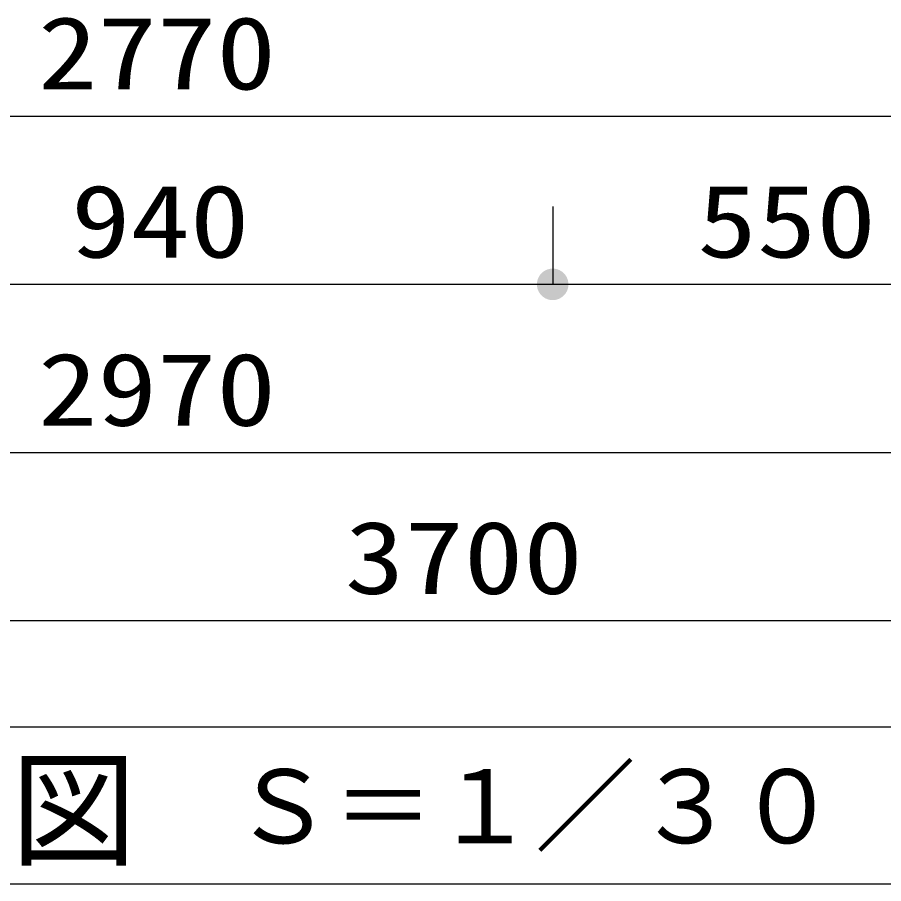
# Model space of a CAD drawing. Units: millimetres, scale not verified. Extents: x -8910 to 8910, y -6308 to 6308.
# Drawn here: x -5011 to -3981, y -4788 to -3758 of the extents above; entities that cross this region are included whole.
import ezdxf
from ezdxf.enums import TextEntityAlignment as Align

# ---------------------------------------------------------------- set-up
doc = ezdxf.new("R2010")
doc.units = ezdxf.units.MM
doc.header["$LTSCALE"] = 30
doc.layers.add('0-1_空気管', color=3, linetype='Continuous', lineweight=25)
doc.layers.add('1-2_00クル-フ-6寸法', color=132, linetype='Continuous', lineweight=25)
doc.styles.add('ＭＳ ゴシック', font='')
doc.styles.get('ＭＳ ゴシック').set_extended_font_data('MS Gothic')

msp = doc.modelspace()

# ---------------------------------------------------------------- linework, layer by layer
at = {"layer": '0-1_空気管'}
msp.add_lwpolyline([(-3820.96, -4602.13), (-5850.29, -4602.13), (-5850.29, -4788.44), (-3820.96, -4788.44)], close=True, dxfattribs=at)
at = {"layer": '1-2_00クル-フ-6寸法', "color": 4}
for p, q in [((-6234.23, -3875.7), (-3464.19, -3875.7)), ((-4374.21, -3983.25), (-4374.21, -4075.7)), ((-4374.21, -3983.25), (-4374.21, -4075.7)), ((-4374.21, -4075.7), (-5314.21, -4075.7)), ((-3824.21, -4075.7), (-4374.21, -4075.7)), ((-6334.23, -4275.7), (-3364.19, -4275.7)), ((-2634.21, -4475.7), (-6334.23, -4475.7))]:
    msp.add_line(p, q, dxfattribs=at)
at = {"layer": '1-2_00クル-フ-6寸法'}
for points in [[(-4374.21, -4075.7), (-4384.26, -4059.87), (-4382.2, -4058.73)], [(-4374.21, -4075.7), (-4384.26, -4059.87), (-4382.2, -4058.73)], [(-4374.21, -4075.7), (-4382.2, -4058.73), (-4380.01, -4057.87)], [(-4374.21, -4075.7), (-4382.2, -4058.73), (-4380.01, -4057.87)], [(-4374.21, -4075.7), (-4380.01, -4057.87), (-4377.73, -4057.28)], [(-4374.21, -4075.7), (-4380.01, -4057.87), (-4377.73, -4057.28)], [(-4374.21, -4075.7), (-4377.73, -4057.28), (-4375.39, -4056.98)], [(-4374.21, -4075.7), (-4377.73, -4057.28), (-4375.39, -4056.98)], [(-4374.21, -4075.7), (-4375.39, -4056.98), (-4373.03, -4056.98)], [(-4374.21, -4075.7), (-4375.39, -4056.98), (-4373.03, -4056.98)], [(-4374.21, -4075.7), (-4373.03, -4056.98), (-4370.7, -4057.28)], [(-4374.21, -4075.7), (-4373.03, -4056.98), (-4370.7, -4057.28)], [(-4374.21, -4075.7), (-4370.7, -4057.28), (-4368.42, -4057.87)], [(-4374.21, -4075.7), (-4370.7, -4057.28), (-4368.42, -4057.87)], [(-4374.21, -4075.7), (-4368.42, -4057.87), (-4366.23, -4058.73)], [(-4374.21, -4075.7), (-4368.42, -4057.87), (-4366.23, -4058.73)], [(-4374.21, -4075.7), (-4366.23, -4058.73), (-4364.17, -4059.87)], [(-4374.21, -4075.7), (-4366.23, -4058.73), (-4364.17, -4059.87)], [(-4374.21, -4075.7), (-4392.37, -4071.03), (-4391.65, -4068.8)], [(-4374.21, -4075.7), (-4392.37, -4071.03), (-4391.65, -4068.8)], [(-4374.21, -4075.7), (-4391.65, -4068.8), (-4390.64, -4066.66)], [(-4374.21, -4075.7), (-4391.65, -4068.8), (-4390.64, -4066.66)], [(-4374.21, -4075.7), (-4390.64, -4066.66), (-4389.38, -4064.68)], [(-4374.21, -4075.7), (-4390.64, -4066.66), (-4389.38, -4064.68)], [(-4374.21, -4075.7), (-4389.38, -4064.68), (-4387.88, -4062.86)], [(-4374.21, -4075.7), (-4389.38, -4064.68), (-4387.88, -4062.86)], [(-4374.21, -4075.7), (-4387.88, -4062.86), (-4386.16, -4061.25)], [(-4374.21, -4075.7), (-4387.88, -4062.86), (-4386.16, -4061.25)], [(-4374.21, -4075.7), (-4386.16, -4061.25), (-4384.26, -4059.87)], [(-4374.21, -4075.7), (-4386.16, -4061.25), (-4384.26, -4059.87)], [(-4374.21, -4075.7), (-4364.17, -4059.87), (-4362.26, -4061.25)], [(-4374.21, -4075.7), (-4364.17, -4059.87), (-4362.26, -4061.25)], [(-4374.21, -4075.7), (-4362.26, -4061.25), (-4360.54, -4062.86)], [(-4374.21, -4075.7), (-4362.26, -4061.25), (-4360.54, -4062.86)], [(-4374.21, -4075.7), (-4360.54, -4062.86), (-4359.04, -4064.68)], [(-4374.21, -4075.7), (-4360.54, -4062.86), (-4359.04, -4064.68)], [(-4374.21, -4075.7), (-4359.04, -4064.68), (-4357.78, -4066.66)], [(-4374.21, -4075.7), (-4359.04, -4064.68), (-4357.78, -4066.66)], [(-4374.21, -4075.7), (-4357.78, -4066.66), (-4356.78, -4068.8)], [(-4374.21, -4075.7), (-4357.78, -4066.66), (-4356.78, -4068.8)], [(-4374.21, -4075.7), (-4356.78, -4068.8), (-4356.05, -4071.03)], [(-4374.21, -4075.7), (-4356.78, -4068.8), (-4356.05, -4071.03)], [(-4374.21, -4075.7), (-4392.96, -4075.7), (-4392.81, -4073.35)], [(-4374.21, -4075.7), (-4392.96, -4075.7), (-4392.81, -4073.35)], [(-4374.21, -4075.7), (-4392.81, -4078.05), (-4392.96, -4075.7)], [(-4374.21, -4075.7), (-4392.81, -4078.05), (-4392.96, -4075.7)], [(-4374.21, -4075.7), (-4392.81, -4073.35), (-4392.37, -4071.03)], [(-4374.21, -4075.7), (-4392.81, -4073.35), (-4392.37, -4071.03)], [(-4374.21, -4075.7), (-4392.37, -4080.36), (-4392.81, -4078.05)], [(-4374.21, -4075.7), (-4392.37, -4080.36), (-4392.81, -4078.05)], [(-4374.21, -4075.7), (-4391.65, -4082.6), (-4392.37, -4080.36)], [(-4374.21, -4075.7), (-4391.65, -4082.6), (-4392.37, -4080.36)], [(-4374.21, -4075.7), (-4390.64, -4084.73), (-4391.65, -4082.6)], [(-4374.21, -4075.7), (-4390.64, -4084.73), (-4391.65, -4082.6)], [(-4374.21, -4075.7), (-4389.38, -4086.72), (-4390.64, -4084.73)], [(-4374.21, -4075.7), (-4389.38, -4086.72), (-4390.64, -4084.73)], [(-4374.21, -4075.7), (-4387.88, -4088.53), (-4389.38, -4086.72)], [(-4374.21, -4075.7), (-4387.88, -4088.53), (-4389.38, -4086.72)], [(-4374.21, -4075.7), (-4386.16, -4090.14), (-4387.88, -4088.53)], [(-4374.21, -4075.7), (-4386.16, -4090.14), (-4387.88, -4088.53)], [(-4374.21, -4075.7), (-4384.26, -4091.53), (-4386.16, -4090.14)], [(-4374.21, -4075.7), (-4384.26, -4091.53), (-4386.16, -4090.14)], [(-4374.21, -4075.7), (-4382.2, -4092.66), (-4384.26, -4091.53)], [(-4374.21, -4075.7), (-4382.2, -4092.66), (-4384.26, -4091.53)], [(-4374.21, -4075.7), (-4380.01, -4093.53), (-4382.2, -4092.66)], [(-4374.21, -4075.7), (-4380.01, -4093.53), (-4382.2, -4092.66)], [(-4374.21, -4075.7), (-4377.73, -4094.12), (-4380.01, -4093.53)], [(-4374.21, -4075.7), (-4377.73, -4094.12), (-4380.01, -4093.53)], [(-4374.21, -4075.7), (-4375.39, -4094.41), (-4377.73, -4094.12)], [(-4374.21, -4075.7), (-4375.39, -4094.41), (-4377.73, -4094.12)], [(-4374.21, -4075.7), (-4373.03, -4094.41), (-4375.39, -4094.41)], [(-4374.21, -4075.7), (-4373.03, -4094.41), (-4375.39, -4094.41)], [(-4374.21, -4075.7), (-4356.05, -4071.03), (-4355.61, -4073.35)], [(-4374.21, -4075.7), (-4356.05, -4071.03), (-4355.61, -4073.35)], [(-4374.21, -4075.7), (-4355.61, -4073.35), (-4355.46, -4075.7)], [(-4374.21, -4075.7), (-4355.61, -4073.35), (-4355.46, -4075.7)], [(-4374.21, -4075.7), (-4370.7, -4094.12), (-4373.03, -4094.41)], [(-4374.21, -4075.7), (-4368.42, -4093.53), (-4370.7, -4094.12)], [(-4374.21, -4075.7), (-4366.23, -4092.66), (-4368.42, -4093.53)], [(-4374.21, -4075.7), (-4364.17, -4091.53), (-4366.23, -4092.66)], [(-4374.21, -4075.7), (-4362.26, -4090.14), (-4364.17, -4091.53)], [(-4374.21, -4075.7), (-4360.54, -4088.53), (-4362.26, -4090.14)], [(-4374.21, -4075.7), (-4359.04, -4086.72), (-4360.54, -4088.53)], [(-4374.21, -4075.7), (-4357.78, -4084.73), (-4359.04, -4086.72)], [(-4374.21, -4075.7), (-4356.78, -4082.6), (-4357.78, -4084.73)], [(-4374.21, -4075.7), (-4356.05, -4080.36), (-4356.78, -4082.6)], [(-4374.21, -4075.7), (-4355.61, -4078.05), (-4356.05, -4080.36)], [(-4374.21, -4075.7), (-4355.46, -4075.7), (-4355.61, -4078.05)], [(-4374.21, -4075.7), (-4370.7, -4094.12), (-4373.03, -4094.41)], [(-4374.21, -4075.7), (-4368.42, -4093.53), (-4370.7, -4094.12)], [(-4374.21, -4075.7), (-4366.23, -4092.66), (-4368.42, -4093.53)], [(-4374.21, -4075.7), (-4364.17, -4091.53), (-4366.23, -4092.66)], [(-4374.21, -4075.7), (-4362.26, -4090.14), (-4364.17, -4091.53)], [(-4374.21, -4075.7), (-4360.54, -4088.53), (-4362.26, -4090.14)], [(-4374.21, -4075.7), (-4359.04, -4086.72), (-4360.54, -4088.53)], [(-4374.21, -4075.7), (-4357.78, -4084.73), (-4359.04, -4086.72)], [(-4374.21, -4075.7), (-4356.78, -4082.6), (-4357.78, -4084.73)], [(-4374.21, -4075.7), (-4356.05, -4080.36), (-4356.78, -4082.6)], [(-4374.21, -4075.7), (-4355.61, -4078.05), (-4356.05, -4080.36)], [(-4374.21, -4075.7), (-4355.46, -4075.7), (-4355.61, -4078.05)]]:
    msp.add_solid(points, dxfattribs=at)

# ---------------------------------------------------------------- texts
at = {"layer": '0-1_空気管', "color": 4, "style": 'ＭＳ ゴシック'}
for s, height, p in [('Ａ－Ａ断面図', 110, (-5769.04, -4788.41)), ('Ｓ＝１／３０', 87.98, (-4755.49, -4766.74))]:
    msp.add_text(s, height=height, dxfattribs=at).set_placement(p, align=Align.BOTTOM_LEFT)
at = {"layer": '1-2_00クル-フ-6寸法', "color": 3, "style": 'ＭＳ ゴシック', "width": 1.2}
for s, p in [('2770', (-4986.35, -3869.85)), ('940', (-4947.07, -4069.85)), ('550', (-4202.07, -4069.85)), ('2970', (-4986.35, -4269.85)), ('3700', (-4621.36, -4469.85))]:
    msp.add_text(s, height=86.66, dxfattribs=at).set_placement(p, align=Align.BOTTOM_LEFT)

doc.saveas('drawing.dxf')
